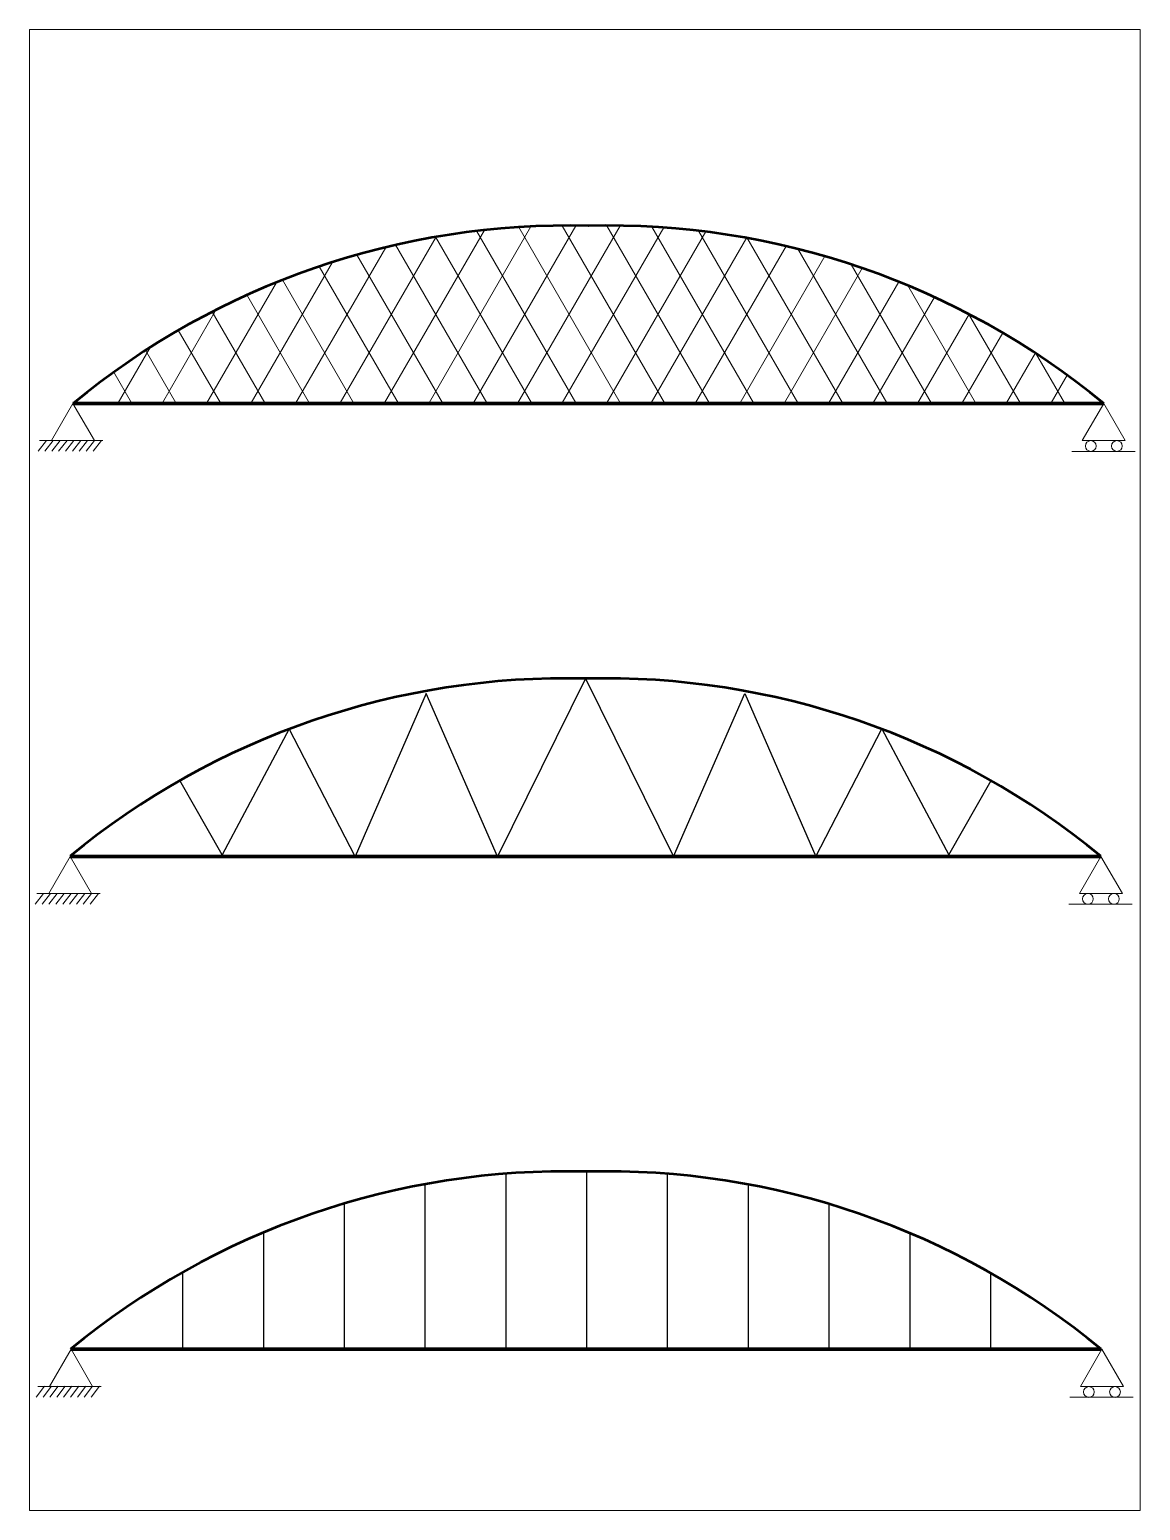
# Model space of a CAD drawing. Header units: millimetres. Extents: x 2639 to 6478, y 2330 to 4029.
# Drawn here: x 2639 to 3464, y 2330 to 3430 of the extents above.
import ezdxf

# ---------------------------------------------------------------- set-up
doc = ezdxf.new("R2010")
doc.units = ezdxf.units.MM
for name, color, linetype, lineweight in [('dół', 7, 'Continuous', 70), ('podpory', 7, 'Continuous', 20), ('wypełnienie', 7, 'Continuous', 25), ('łuki', 7, 'Continuous', 50)]:
    doc.layers.add(name, color=color, linetype=linetype, lineweight=lineweight)
doc.layers.add('pomocnicze', color=140, linetype='Continuous', lineweight=5, plot=False)

# ---------------------------------------------------------------- blocks, each defined once
blk = doc.blocks.new('*U3')
at = {"layer": 'podpory'}
blk.add_line((-20.1, 0.4), (-26.3, -7.6), dxfattribs=at)
blk = doc.blocks.new('*U4')
at = {"layer": 'podpory', "color": 0, "linetype": 'ByBlock', "lineweight": -2, "transparency": 16777216}
for p in [(0, 0), (5.104, 0), (10.208, 0), (15.312, 0), (20.416, 0), (25.52, 0), (30.624, 0), (35.728, 0), (40.832, 0)]:
    blk.add_blockref('*U3', p, dxfattribs=at)
blk = doc.blocks.new('*U5')
at = {"layer": 'podpory'}
blk.add_line((-20.1, 0.4), (-26.3, -7.6), dxfattribs=at)
blk = doc.blocks.new('*U6')
at = {"layer": 'podpory', "color": 0, "linetype": 'ByBlock', "lineweight": -2, "transparency": 16777216}
for p in [(0, 0), (5.104, 0), (10.208, 0), (15.312, 0), (20.416, 0), (25.52, 0), (30.624, 0), (35.728, 0), (40.832, 0)]:
    blk.add_blockref('*U5', p, dxfattribs=at)
blk = doc.blocks.new('*U7')
at = {"layer": 'podpory'}
blk.add_line((-20.1, 0.4), (-26.3, -7.6), dxfattribs=at)
blk = doc.blocks.new('*U8')
at = {"layer": 'podpory', "color": 0, "linetype": 'ByBlock', "lineweight": -2, "transparency": 16777216}
for p in [(0, 0), (5.104, 0), (10.208, 0), (15.312, 0), (20.416, 0), (25.52, 0), (30.624, 0), (35.728, 0), (40.832, 0)]:
    blk.add_blockref('*U7', p, dxfattribs=at)

msp = doc.modelspace()

# ---------------------------------------------------------------- linework, layer by layer
at = {"layer": 'dół'}
for p, q in [((2671, 3152.3), (3436.6, 3152.3)), ((2668.9, 2815.8), (3434.5, 2815.8)), ((2669.2, 2449.6), (3434.8, 2449.6))]:
    msp.add_line(p, q, dxfattribs=at)
at = {"layer": 'podpory'}
for p, q in [((2976.7, 3281), (2902.5, 3152.6)), ((3011.2, 3283.7), (2935.5, 3152.6)), ((3044.5, 3284.2), (2968.5, 3152.6)), ((2970.8, 3280.4), (3044.5, 3152.6)), ((3077.5, 3284.2), (3001.5, 3152.6)), ((3002.1, 3283.2), (3077.5, 3152.6)), ((3034.5, 3284.2), (3110.5, 3152.6)), ((3109.8, 3282.9), (3034.5, 3152.6)), ((3067.5, 3284.2), (3143.5, 3152.6)), ((3141, 3279.9), (3067.5, 3152.6)), ((3100.9, 3283.5), (3176.5, 3152.6)), ((3135.7, 3280.5), (3209.5, 3152.6)), ((2903.3, 3268.2), (2836.5, 3152.6)), ((2940.8, 3276), (2869.5, 3152.6)), ((2910.7, 3270), (2978.5, 3152.6)), ((2940.3, 3275.9), (3011.5, 3152.6)), ((3171.5, 3275.6), (3100.5, 3152.6)), ((3200.8, 3269.1), (3133.5, 3152.6)), ((3171.5, 3275.6), (3242.5, 3152.6)), ((2863.9, 3257.3), (2803.5, 3152.6)), ((2882, 3262.7), (2945.5, 3152.6)), ((3229.4, 3261.6), (3166.5, 3152.6)), ((3209.5, 3267), (3275.5, 3152.6)), ((2854, 3254), (2912.5, 3152.6)), ((3257.3, 3252.7), (3199.5, 3152.6)), ((3249.1, 3255.5), (3308.5, 3152.6)), ((2822.3, 3242.2), (2770.5, 3152.6)), ((2826.7, 3244), (2879.5, 3152.6)), ((3284.5, 3242.6), (3232.5, 3152.6)), ((3291.1, 3239.9), (3341.5, 3152.6)), ((2800.2, 3232.8), (2846.5, 3152.6)), ((3310.9, 3231.2), (3265.5, 3152.6)), ((2777.5, 3221.9), (2737.5, 3152.6)), ((2774.4, 3220.3), (2813.5, 3152.6)), ((3336.6, 3218.6), (3298.5, 3152.6)), ((3336.3, 3218.7), (3374.5, 3152.6)), ((2749.3, 3206.6), (2780.5, 3152.6)), ((3361.6, 3204.7), (3331.5, 3152.6)), ((2728.4, 3193.9), (2704.5, 3152.6)), ((2724.9, 3191.7), (2747.5, 3152.6)), ((3386, 3189.8), (3364.5, 3152.6)), ((3386, 3189.8), (3407.5, 3152.6)), ((2701.3, 3175.5), (2714.5, 3152.6)), ((3409.5, 3173.3), (3397.5, 3152.6))]:
    msp.add_line(p, q, dxfattribs=at)
for points in [[(2671, 3152.3), (2687, 3124.6), (2655.1, 3124.6), (2671, 3152.3)], [(3436.6, 3152.3), (3452.6, 3124.6), (3420.7, 3124.6), (3436.6, 3152.3)], [(2655.1, 3124.6), (2693.3, 3124.6), (2646.3, 3124.6)], [(3421.7, 3116.6), (3459.9, 3116.6), (3412.9, 3116.6)], [(2668.9, 2815.8), (2684.9, 2788.2), (2653, 2788.2), (2668.9, 2815.8)], [(3434.5, 2815.8), (3450.5, 2788.2), (3418.6, 2788.2), (3434.5, 2815.8)], [(2653, 2788.2), (2691.2, 2788.2), (2644.1, 2788.2)], [(3419.6, 2780.2), (3457.8, 2780.2), (3410.8, 2780.2)], [(2669.7, 2449.6), (2685.6, 2422), (2653.7, 2422), (2669.7, 2449.6)], [(3435.3, 2449.6), (3451.2, 2422), (3419.3, 2422), (3435.3, 2449.6)], [(2653.7, 2422), (2691.9, 2422), (2644.9, 2422)], [(3420.3, 2414), (3458.5, 2414), (3411.5, 2414)]]:
    msp.add_lwpolyline(points, dxfattribs=at)
for centre in [(3427, 3120.6), (3446.4, 3120.6), (3424.9, 2784.2), (3444.2, 2784.2), (3425.6, 2417.9), (3445, 2417.9)]:
    msp.add_circle(centre, 4, dxfattribs=at)
at = {"layer": 'pomocnicze'}
msp.add_lwpolyline([(2638.8, 2329.9), (3463.8, 2329.9), (3463.8, 3429.9), (2638.8, 3429.9)], close=True, dxfattribs=at)
at = {"layer": 'wypełnienie'}
for p, q in [((3051.7, 2947.8), (2986.3, 2815.8)), ((3051.7, 2947.8), (3117.2, 2815.8)), ((2933.4, 2936.7), (2880.6, 2815.8)), ((2986.3, 2815.8), (2933.4, 2936.7)), ((3117.2, 2815.8), (3170, 2936.7)), ((3170, 2936.7), (3222.8, 2815.8)), ((2831.7, 2910.4), (2781.9, 2816.8)), ((2880.6, 2815.8), (2831.7, 2910.4)), ((3222.8, 2815.8), (3271.7, 2910.4)), ((3271.7, 2910.4), (3321.5, 2816.8)), ((2781.9, 2816.8), (2750.4, 2872.1)), ((3321.5, 2816.8), (3353, 2872.1)), ((2992.5, 2580), (2992.5, 2449.6)), ((3052.5, 2581.6), (3052.5, 2449.6)), ((3112.5, 2579.9), (3112.5, 2449.6)), ((2932.5, 2572.2), (2932.5, 2449.6)), ((3172.5, 2572), (3172.5, 2449.6)), ((2872.5, 2557.8), (2872.5, 2449.6)), ((3232.5, 2557.5), (3232.5, 2449.6)), ((2812.5, 2536.3), (2812.5, 2449.6)), ((3292.5, 2535.9), (3292.5, 2449.6)), ((2752.5, 2506.8), (2752.5, 2449.6)), ((3352.5, 2506.3), (3352.5, 2449.6))]:
    msp.add_line(p, q, dxfattribs=at)
at = {"layer": 'łuki'}
for centre, start, end in [((3039.2, 2705.6), 88.5467, 129.4954), ((3068.5, 2705.6), 50.5046, 91.4533), ((3037, 2369.2), 88.5467, 129.4954), ((3066.4, 2369.2), 50.5046, 91.4533), ((3037.3, 2003), 88.5467, 129.4954), ((3066.7, 2003), 50.5046, 91.4533)]:
    msp.add_arc(centre, 578.8, start, end, dxfattribs=at)

# ---------------------------------------------------------------- block references
at = {"layer": 'podpory'}
for name, p in [('*U4', (2671.4, 3124.3)), ('*U6', (2669.3, 2787.9)), ('*U8', (2670, 2421.7))]:
    msp.add_blockref(name, p, dxfattribs=at)

doc.saveas('drawing.dxf')
